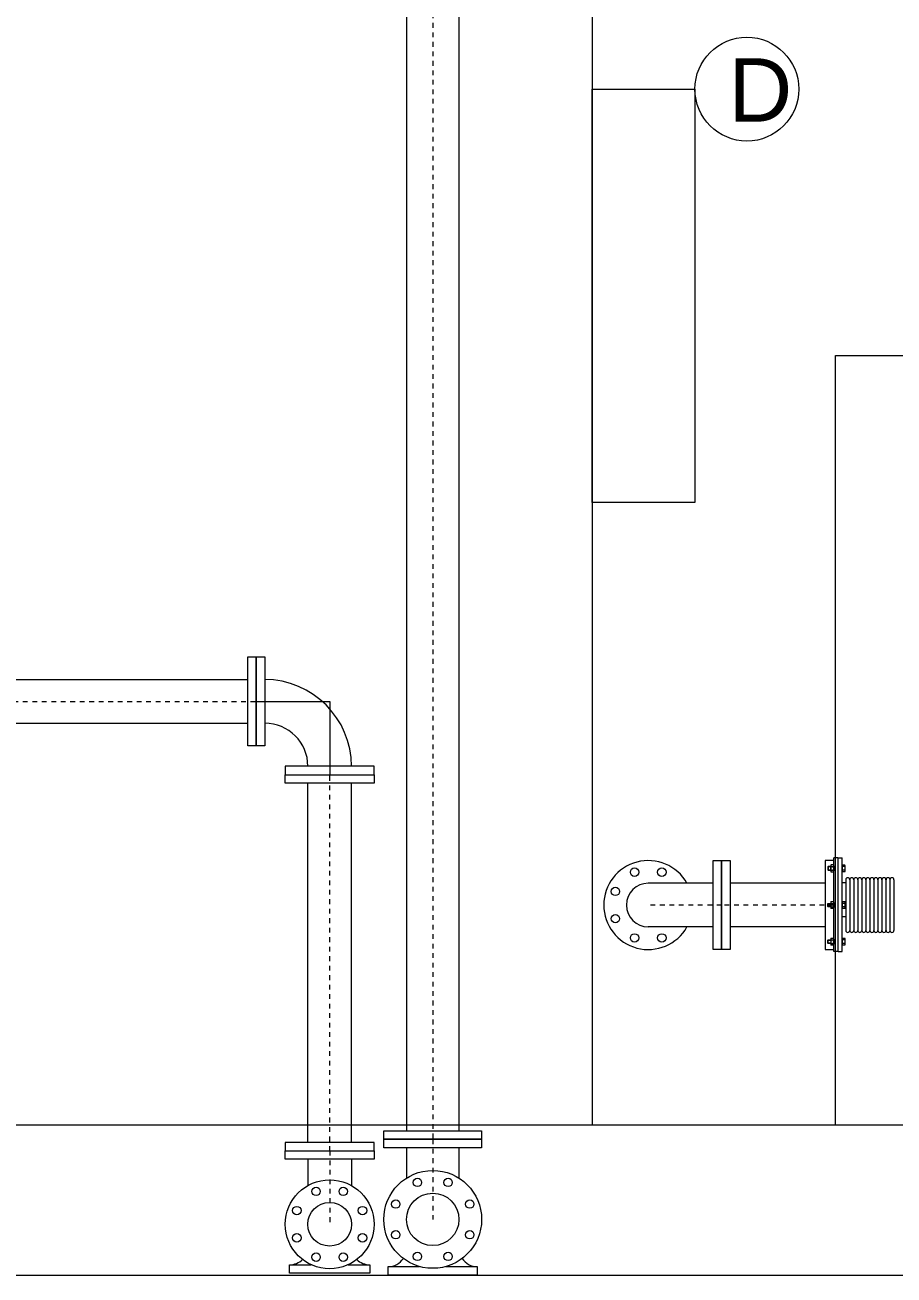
# Model space of a CAD drawing. Header units: millimetres. Extents: x 100 to 940, y 100 to 694.
# Drawn here: x 546.78 to 565.1, y 543.83 to 570.17 of the extents above; entities that cross this region are included whole.
import ezdxf

# ---------------------------------------------------------------- set-up
doc = ezdxf.new("R2010")
doc.units = ezdxf.units.MM
doc.linetypes.add('SGC_DASHDOT', pattern=[1, 0.5, -0.25, 0, -0.25])
for name, color, linetype, lineweight in [('Aço 1020', 6, 'Continuous', 9), ('COTAS', 5, 'Continuous', 5), ('M-EQUIPAMENTOS', 1, 'Continuous', 9), ('PAREDE', 7, 'Continuous', 9), ('SGC-Conexoes (Furos)', 9, 'Continuous', 5), ('SGC-Conexoes (Linhas Externas)', 6, 'Continuous', 9), ('SGC-EIXOS', 9, 'SGC_DASHDOT', 9), ('SGC-Tubos (Desenho Bifilar)', 6, 'Continuous', 9)]:
    doc.layers.add(name, color=color, linetype=linetype, lineweight=lineweight)
doc.styles.get("Standard").update_dxf_attribs({"font": 'arial.ttf'})

# ---------------------------------------------------------------- blocks, each defined once
blk = doc.blocks.new('BB-1-CA06-N10-D80-S0-L252')
at = {"layer": 'SGC-EIXOS'}
blk.add_line((126, 0), (-126, 0), dxfattribs=at)
at = {"layer": 'SGC-Tubos (Desenho Bifilar)'}
for p, q in [((107, 49), (-107, 49)), ((107, -49), (-107, -49))]:
    blk.add_line(p, q, dxfattribs=at)
for points in [[(-126, -100), (-126, 100), (-107, 100), (-107, -100)], [(126, -100), (126, 100), (107, 100), (107, -100)]]:
    blk.add_lwpolyline(points, close=True, dxfattribs=at)
blk = doc.blocks.new('BB-4-CC01-N10-D80-S0', base_point=(-221980.8, 241937.6))
at = {"layer": 'SGC-Conexoes (Furos)'}
for centre in [(-222011.4, 242011.5), (-221950.2, 242011.5), (-221906.9, 241968.2), (-221906.9, 241907), (-222011.4, 241863.7), (-221950.2, 241863.7)]:
    blk.add_ellipse(centre, major_axis=(-9.5, 0), ratio=1, dxfattribs=at)
at = {"layer": 'SGC-Conexoes (Linhas Externas)'}
for p, q in [((-222126.8, 241986.6), (-221980.8, 241986.6)), ((-222126.8, 241888.6), (-221980.8, 241888.6))]:
    blk.add_line(p, q, dxfattribs=at)
blk.add_lwpolyline([(-222145.8, 242037.6), (-222126.8, 242037.6), (-222126.8, 241837.6), (-222145.8, 241837.6)], close=True, dxfattribs=at)
for radius, start, end in [(100, 209.3406, 150.6594), (49, 270, 90)]:
    blk.add_arc((-221980.8, 241937.6), radius, start, end, dxfattribs=at)
at = {"layer": 'SGC-EIXOS'}
blk.add_line((-222145.8, 241937.6), (-221980.8, 241937.6), dxfattribs=at)
blk = doc.blocks.new('BB-1-CA06-N10-D80-S0-L1250')
at = {"layer": 'SGC-EIXOS'}
blk.add_line((625, 0), (-625, 0), dxfattribs=at)
at = {"layer": 'SGC-Tubos (Desenho Bifilar)'}
for p, q in [((606, 49), (-606, 49)), ((606, -49), (-606, -49))]:
    blk.add_line(p, q, dxfattribs=at)
for points in [[(-625, -100), (-625, 100), (-606, 100), (-606, -100)], [(625, -100), (625, 100), (606, 100), (606, -100)]]:
    blk.add_lwpolyline(points, close=True, dxfattribs=at)
blk = doc.blocks.new('BB-1-CC01-N10-D80-S0', base_point=(373179.552, 32989.4286))
at = {"layer": 'SGC-Conexoes (Linhas Externas)'}
for points in [[(373179.387, 32989.5286), (373179.406, 32989.5286), (373179.406, 32989.3286), (373179.387, 32989.3286)], [(373179.652, 32989.2636), (373179.652, 32989.2826), (373179.452, 32989.2826), (373179.452, 32989.2636)]]:
    blk.add_lwpolyline(points, close=True, dxfattribs=at)
for radius in [0.195, 0.097]:
    blk.add_arc((373179.406, 32989.2826), radius, 360, 90, dxfattribs=at)
at = {"layer": 'SGC-EIXOS'}
for p, q in [((373179.387, 32989.4286), (373179.552, 32989.4286)), ((373179.552, 32989.4286), (373179.552, 32989.2636))]:
    blk.add_line(p, q, dxfattribs=at)
blk = doc.blocks.new('BB-3-CB01-N10-D80-S0', base_point=(-121435.3, -61353.8))
at = {"layer": 'SGC-Conexoes (Furos)'}
for centre in [(-121465.9, -61279.8), (-121404.7, -61279.8), (-121509.2, -61323.1), (-121361.4, -61323.1), (-121509.2, -61384.4), (-121361.4, -61384.4), (-121465.9, -61427.7), (-121404.7, -61427.7)]:
    blk.add_circle(centre, 9.5, dxfattribs=at)
at = {"layer": 'SGC-Conexoes (Linhas Externas)'}
for p, q in [((-121484.3, -61207.8), (-121484.3, -61266.6)), ((-121386.3, -61207.8), (-121386.3, -61266.6))]:
    blk.add_line(p, q, dxfattribs=at)
blk.add_lwpolyline([(-121335.3, -61188.8), (-121335.3, -61207.8), (-121535.3, -61207.8), (-121535.3, -61188.8)], close=True, dxfattribs=at)
blk.add_lwpolyline([(-121393.8, -61444.8), (-121345.3, -61444.8), (-121345.3, -61463.8), (-121525.3, -61463.8), (-121525.3, -61444.8), (-121476.7, -61444.8)], dxfattribs=at)
for radius in [100, 49]:
    blk.add_circle((-121435.3, -61353.8), radius, dxfattribs=at)
for centre, start, end in [((-121525.3, -61403.8), 270, 314.7298), ((-121345.3, -61403.8), 225.2702, 270)]:
    blk.add_arc(centre, 41, start, end, dxfattribs=at)
at = {"layer": 'SGC-EIXOS'}
blk.add_line((-121435.3, -61188.8), (-121435.3, -61353.8), dxfattribs=at)
blk = doc.blocks.new('BB-1-CA06-N10-D80-S0-L845')
at = {"layer": 'SGC-EIXOS'}
blk.add_line((422.6435, 0), (-422.6435, 0), dxfattribs=at)
at = {"layer": 'SGC-Tubos (Desenho Bifilar)'}
for p, q in [((403.6435, 49), (-403.6435, 49)), ((403.6435, -49), (-403.6435, -49))]:
    blk.add_line(p, q, dxfattribs=at)
for points in [[(-422.6435, -100), (-422.6435, 100), (-403.6435, 100), (-403.6435, -100)], [(422.6435, -100), (422.6435, 100), (403.6435, 100), (403.6435, -100)]]:
    blk.add_lwpolyline(points, close=True, dxfattribs=at)
blk = doc.blocks.new('BB-3-CB01-N10-D100-S0', base_point=(128653.7, 233141.2))
at = {"layer": 'SGC-Conexoes (Furos)'}
for centre in [(128619.3, 233224.3), (128688.2, 233224.3), (128570.6, 233175.6), (128736.9, 233175.6), (128570.6, 233106.7), (128736.9, 233106.7), (128619.3, 233058), (128688.2, 233058)]:
    blk.add_circle(centre, 9.5, dxfattribs=at)
at = {"layer": 'SGC-Conexoes (Linhas Externas)'}
for p, q in [((128594.7, 233302.2), (128594.7, 233234)), ((128712.7, 233302.2), (128712.7, 233234))]:
    blk.add_line(p, q, dxfattribs=at)
blk.add_lwpolyline([(128763.7, 233321.2), (128763.7, 233302.2), (128543.7, 233302.2), (128543.7, 233321.2)], close=True, dxfattribs=at)
blk.add_lwpolyline([(128683.1, 233035.2), (128753.7, 233035.2), (128753.7, 233016.2), (128553.7, 233016.2), (128553.7, 233035.2), (128624.3, 233035.2)], dxfattribs=at)
for radius in [110, 59]:
    blk.add_circle((128653.7, 233141.2), radius, dxfattribs=at)
for centre, start, end in [((128553.7, 233076.2), 270, 325.9261), ((128753.7, 233076.2), 214.0739, 270)]:
    blk.add_arc(centre, 41, start, end, dxfattribs=at)
at = {"layer": 'SGC-EIXOS'}
blk.add_line((128653.7, 233321.2), (128653.7, 233141.2), dxfattribs=at)
blk = doc.blocks.new('BB-1-CA06-N10-D100-S0-L2872')
at = {"layer": 'SGC-EIXOS'}
blk.add_line((1435.805, 0), (-1435.805, 0), dxfattribs=at)
at = {"layer": 'SGC-Tubos (Desenho Bifilar)'}
for p, q in [((1416.805, 59), (-1416.805, 59)), ((1416.805, -59), (-1416.805, -59))]:
    blk.add_line(p, q, dxfattribs=at)
for points in [[(-1435.805, -110), (-1435.805, 110), (-1416.805, 110), (-1416.805, -110)], [(1435.805, -110), (1435.805, 110), (1416.805, 110), (1416.805, -110)]]:
    blk.add_lwpolyline(points, close=True, dxfattribs=at)

msp = doc.modelspace()

# ---------------------------------------------------------------- linework, layer by layer
at = {"color": 2, "lineweight": 20}
msp.add_lwpolyline([(558.736, 568.821), (560.904, 568.821), (560.904, 560.11), (558.736, 560.11)], close=True, dxfattribs=at)
msp.add_circle((561.999, 568.821), 1.095, dxfattribs=at)
at = {"layer": 'Aço 1020'}
msp.add_lwpolyline([(563.868, 546.99), (563.868, 563.209), (582.618, 563.209), (582.618, 546.99)], close=True, dxfattribs=at)
at = {"layer": 'M-EQUIPAMENTOS', "color": 1, "linetype": 'Continuous'}
for p, q in [((563.828, 550.647), (563.828, 552.627)), ((563.914, 552.627), (563.828, 552.627)), ((563.914, 552.627), (563.914, 550.647)), ((563.914, 550.647), (563.828, 550.647))]:
    msp.add_line(p, q, dxfattribs=at)
at = {"layer": 'M-EQUIPAMENTOS', "linetype": 'Continuous'}
for p, q in [((563.92, 550.647), (563.92, 552.627)), ((563.92, 550.647), (563.92, 552.627)), ((563.92, 550.647), (563.92, 552.627)), ((563.92, 550.647), (563.92, 552.627)), ((563.92, 552.627), (564.006, 552.627)), ((564.006, 550.647), (564.006, 552.627)), ((563.711, 552.438), (563.705, 552.432)), ((563.711, 552.438), (563.705, 552.432)), ((563.766, 552.432), (563.705, 552.432)), ((563.766, 552.432), (563.705, 552.432)), ((563.705, 552.432), (563.705, 552.372)), ((563.705, 552.432), (563.705, 552.372)), ((563.705, 552.372), (563.711, 552.366)), ((563.705, 552.372), (563.711, 552.366)), ((563.705, 552.372), (563.766, 552.372)), ((563.705, 552.372), (563.766, 552.372)), ((563.766, 552.438), (563.711, 552.438)), ((563.766, 552.438), (563.711, 552.438)), ((563.711, 552.438), (563.711, 552.366)), ((563.711, 552.438), (563.711, 552.366)), ((563.711, 552.366), (563.766, 552.366)), ((563.711, 552.366), (563.766, 552.366)), ((563.766, 552.348), (563.766, 552.455)), ((563.766, 552.348), (563.766, 552.455)), ((563.824, 552.473), (563.77, 552.473)), ((563.824, 552.473), (563.77, 552.473)), ((563.77, 552.438), (563.824, 552.438)), ((563.77, 552.438), (563.824, 552.438)), ((563.77, 552.366), (563.824, 552.366)), ((563.77, 552.366), (563.824, 552.366)), ((563.77, 552.33), (563.824, 552.33)), ((563.77, 552.33), (563.824, 552.33)), ((563.828, 552.348), (563.828, 552.455)), ((563.828, 552.455), (563.828, 552.348)), ((563.828, 552.455), (563.828, 552.348)), ((563.828, 552.348), (563.828, 552.455)), ((564.006, 552.348), (564.006, 552.455)), ((564.006, 552.455), (564.006, 552.348)), ((564.006, 552.455), (564.006, 552.348)), ((564.006, 552.348), (564.006, 552.455)), ((564.01, 552.473), (564.064, 552.473)), ((564.01, 552.473), (564.064, 552.473)), ((564.064, 552.438), (564.01, 552.438)), ((564.064, 552.438), (564.01, 552.438)), ((564.064, 552.366), (564.01, 552.366)), ((564.064, 552.366), (564.01, 552.366)), ((564.064, 552.33), (564.01, 552.33)), ((564.064, 552.33), (564.01, 552.33)), ((564.068, 552.348), (564.068, 552.455)), ((564.068, 552.348), (564.068, 552.455)), ((564.006, 552.107), (564.082, 552.107)), ((564.082, 552.163), (564.082, 551.096)), ((564.168, 552.163), (564.168, 551.096)), ((564.253, 552.163), (564.253, 551.096)), ((564.337, 552.163), (564.337, 551.096)), ((564.422, 552.163), (564.422, 551.096)), ((564.507, 552.163), (564.507, 551.096)), ((564.591, 552.163), (564.591, 551.096)), ((564.676, 552.163), (564.676, 551.096)), ((564.761, 552.163), (564.761, 551.096)), ((564.846, 552.163), (564.846, 551.096)), ((564.93, 552.163), (564.93, 551.096)), ((565.015, 552.163), (565.015, 551.096)), ((565.099, 552.163), (565.099, 551.096)), ((563.705, 551.659), (563.711, 551.665)), ((563.705, 551.659), (563.711, 551.665)), ((563.705, 551.659), (563.766, 551.659)), ((563.705, 551.659), (563.766, 551.659)), ((563.705, 551.599), (563.705, 551.659)), ((563.705, 551.599), (563.705, 551.659)), ((563.711, 551.594), (563.705, 551.599)), ((563.766, 551.599), (563.705, 551.599)), ((563.711, 551.594), (563.705, 551.599)), ((563.766, 551.599), (563.705, 551.599)), ((563.711, 551.665), (563.766, 551.665)), ((563.711, 551.665), (563.766, 551.665)), ((563.711, 551.594), (563.711, 551.665)), ((563.711, 551.594), (563.711, 551.665)), ((563.766, 551.594), (563.711, 551.594)), ((563.766, 551.594), (563.711, 551.594)), ((563.766, 551.683), (563.766, 551.576)), ((563.766, 551.683), (563.766, 551.576)), ((563.77, 551.701), (563.824, 551.701)), ((563.77, 551.701), (563.824, 551.701)), ((563.77, 551.665), (563.824, 551.665)), ((563.77, 551.665), (563.824, 551.665)), ((563.77, 551.594), (563.824, 551.594)), ((563.77, 551.594), (563.824, 551.594)), ((563.824, 551.558), (563.77, 551.558)), ((563.824, 551.558), (563.77, 551.558)), ((563.828, 551.683), (563.828, 551.576)), ((563.828, 551.576), (563.828, 551.683)), ((563.828, 551.576), (563.828, 551.683)), ((563.828, 551.683), (563.828, 551.576)), ((564.006, 551.576), (564.006, 551.683)), ((564.006, 551.683), (564.006, 551.576)), ((564.006, 551.683), (564.006, 551.576)), ((564.006, 551.576), (564.006, 551.683)), ((564.01, 551.701), (564.064, 551.701)), ((564.01, 551.701), (564.064, 551.701)), ((564.064, 551.665), (564.01, 551.665)), ((564.064, 551.665), (564.01, 551.665)), ((564.064, 551.594), (564.01, 551.594)), ((564.064, 551.594), (564.01, 551.594)), ((564.064, 551.558), (564.01, 551.558)), ((564.064, 551.558), (564.01, 551.558)), ((564.068, 551.576), (564.068, 551.683)), ((564.068, 551.576), (564.068, 551.683)), ((564.006, 551.39), (564.082, 551.39)), ((563.705, 550.887), (563.711, 550.893)), ((563.705, 550.887), (563.711, 550.893)), ((563.705, 550.887), (563.766, 550.887)), ((563.705, 550.887), (563.766, 550.887)), ((563.705, 550.827), (563.705, 550.887)), ((563.705, 550.827), (563.705, 550.887)), ((563.766, 550.827), (563.705, 550.827)), ((563.711, 550.821), (563.705, 550.827)), ((563.766, 550.827), (563.705, 550.827)), ((563.711, 550.821), (563.705, 550.827)), ((563.711, 550.893), (563.766, 550.893)), ((563.711, 550.893), (563.766, 550.893)), ((563.711, 550.821), (563.711, 550.893)), ((563.711, 550.821), (563.711, 550.893)), ((563.766, 550.821), (563.711, 550.821)), ((563.766, 550.821), (563.711, 550.821)), ((563.766, 550.91), (563.766, 550.803)), ((563.766, 550.91), (563.766, 550.803)), ((563.77, 550.928), (563.824, 550.928)), ((563.77, 550.928), (563.824, 550.928)), ((563.77, 550.893), (563.824, 550.893)), ((563.77, 550.893), (563.824, 550.893)), ((563.77, 550.821), (563.824, 550.821)), ((563.77, 550.821), (563.824, 550.821)), ((563.824, 550.785), (563.77, 550.785)), ((563.824, 550.785), (563.77, 550.785)), ((563.828, 550.91), (563.828, 550.803)), ((563.828, 550.803), (563.828, 550.91)), ((563.828, 550.803), (563.828, 550.91)), ((563.828, 550.91), (563.828, 550.803)), ((564.006, 550.803), (564.006, 550.91)), ((564.006, 550.91), (564.006, 550.803)), ((564.006, 550.91), (564.006, 550.803)), ((564.006, 550.803), (564.006, 550.91)), ((564.01, 550.928), (564.064, 550.928)), ((564.01, 550.928), (564.064, 550.928)), ((564.064, 550.893), (564.01, 550.893)), ((564.064, 550.893), (564.01, 550.893)), ((564.064, 550.821), (564.01, 550.821)), ((564.064, 550.821), (564.01, 550.821)), ((564.064, 550.785), (564.01, 550.785)), ((564.064, 550.785), (564.01, 550.785)), ((564.068, 550.803), (564.068, 550.91)), ((564.068, 550.803), (564.068, 550.91)), ((563.92, 550.647), (564.006, 550.647))]:
    msp.add_line(p, q, dxfattribs=at)
for centre, radius, start, end in [((563.805, 552.455), 0.039, 152.7204, 207.2796), ((563.805, 552.455), 0.039, 152.7204, 207.2796), ((563.915, 552.402), 0.149, 166.1642, 193.8358), ((563.915, 552.402), 0.149, 166.1642, 193.8358), ((563.805, 552.348), 0.039, 152.7204, 207.2796), ((563.805, 552.348), 0.039, 152.7204, 207.2796), ((563.789, 552.455), 0.039, 332.7204, 27.2796), ((563.789, 552.455), 0.039, 332.7204, 27.2796), ((563.679, 552.402), 0.149, 346.1642, 13.8358), ((563.679, 552.402), 0.149, 346.1642, 13.8358), ((563.789, 552.348), 0.039, 332.7204, 27.2796), ((563.789, 552.348), 0.039, 332.7204, 27.2796), ((564.045, 552.455), 0.039, 152.7204, 207.2796), ((564.045, 552.455), 0.039, 152.7204, 207.2796), ((564.155, 552.402), 0.149, 166.1642, 193.8358), ((564.155, 552.402), 0.149, 166.1642, 193.8358), ((564.045, 552.348), 0.039, 152.7204, 207.2796), ((564.045, 552.348), 0.039, 152.7204, 207.2796), ((564.029, 552.455), 0.039, 332.7204, 27.2796), ((564.029, 552.455), 0.039, 332.7204, 27.2796), ((563.919, 552.402), 0.149, 346.1642, 13.8358), ((563.919, 552.402), 0.149, 346.1642, 13.8358), ((564.029, 552.348), 0.039, 332.7204, 27.2796), ((564.029, 552.348), 0.039, 332.7204, 27.2796), ((564.125, 552.163), 0.0422, 0, 180), ((564.21, 552.163), 0.0422, 0, 180), ((564.295, 552.163), 0.0422, 0, 180), ((564.379, 552.163), 0.0422, 0, 180), ((564.464, 552.163), 0.0422, 0, 180), ((564.549, 552.163), 0.0422, 0, 180), ((564.634, 552.163), 0.0422, 0, 180), ((564.718, 552.163), 0.0422, 0, 180), ((564.803, 552.163), 0.0422, 0, 180), ((564.888, 552.163), 0.0422, 0, 180), ((564.973, 552.163), 0.0422, 0, 180), ((565.057, 552.163), 0.0422, 0, 180), ((563.805, 551.683), 0.039, 152.7204, 207.2796), ((563.805, 551.683), 0.039, 152.7204, 207.2796), ((563.915, 551.629), 0.149, 166.1642, 193.8358), ((563.915, 551.629), 0.149, 166.1642, 193.8358), ((563.805, 551.576), 0.039, 152.7204, 207.2796), ((563.805, 551.576), 0.039, 152.7204, 207.2796), ((563.789, 551.683), 0.039, 332.7204, 27.2796), ((563.789, 551.683), 0.039, 332.7204, 27.2796), ((563.679, 551.629), 0.149, 346.1642, 13.8358), ((563.679, 551.629), 0.149, 346.1642, 13.8358), ((563.789, 551.576), 0.039, 332.7204, 27.2796), ((563.789, 551.576), 0.039, 332.7204, 27.2796), ((564.045, 551.683), 0.039, 152.7204, 207.2796), ((564.045, 551.683), 0.039, 152.7204, 207.2796), ((564.155, 551.629), 0.149, 166.1642, 193.8358), ((564.155, 551.629), 0.149, 166.1642, 193.8358), ((564.045, 551.576), 0.039, 152.7204, 207.2796), ((564.045, 551.576), 0.039, 152.7204, 207.2796), ((564.029, 551.683), 0.039, 332.7204, 27.2796), ((564.029, 551.683), 0.039, 332.7204, 27.2796), ((563.919, 551.629), 0.149, 346.1642, 13.8358), ((563.919, 551.629), 0.149, 346.1642, 13.8358), ((564.029, 551.576), 0.039, 332.7204, 27.2796), ((564.029, 551.576), 0.039, 332.7204, 27.2796), ((564.125, 551.096), 0.0422, 180, 0), ((564.21, 551.096), 0.0422, 180, 0), ((564.295, 551.096), 0.0422, 180, 0), ((564.379, 551.096), 0.0422, 180, 0), ((564.464, 551.096), 0.0422, 180, 0), ((564.549, 551.096), 0.0422, 180, 0), ((564.634, 551.096), 0.0422, 180, 0), ((564.718, 551.096), 0.0422, 180, 0), ((564.803, 551.096), 0.0422, 180, 0), ((564.888, 551.096), 0.0422, 180, 0), ((564.973, 551.096), 0.0422, 180, 0), ((565.057, 551.096), 0.0422, 180, 0), ((563.805, 550.91), 0.039, 152.7204, 207.2796), ((563.805, 550.91), 0.039, 152.7204, 207.2796), ((563.915, 550.857), 0.149, 166.1642, 193.8358), ((563.915, 550.857), 0.149, 166.1642, 193.8358), ((563.805, 550.803), 0.039, 152.7204, 207.2796), ((563.805, 550.803), 0.039, 152.7204, 207.2796), ((563.789, 550.91), 0.039, 332.7204, 27.2796), ((563.789, 550.91), 0.039, 332.7204, 27.2796), ((563.679, 550.857), 0.149, 346.1642, 13.8358), ((563.679, 550.857), 0.149, 346.1642, 13.8358), ((563.789, 550.803), 0.039, 332.7204, 27.2796), ((563.789, 550.803), 0.039, 332.7204, 27.2796), ((564.045, 550.91), 0.039, 152.7204, 207.2796), ((564.045, 550.91), 0.039, 152.7204, 207.2796), ((564.155, 550.857), 0.149, 166.1642, 193.8358), ((564.155, 550.857), 0.149, 166.1642, 193.8358), ((564.045, 550.803), 0.039, 152.7204, 207.2796), ((564.045, 550.803), 0.039, 152.7204, 207.2796), ((564.029, 550.91), 0.039, 332.7204, 27.2796), ((564.029, 550.91), 0.039, 332.7204, 27.2796), ((563.919, 550.857), 0.149, 346.1642, 13.8358), ((563.919, 550.857), 0.149, 346.1642, 13.8358), ((564.029, 550.803), 0.039, 332.7204, 27.2796), ((564.029, 550.803), 0.039, 332.7204, 27.2796)]:
    msp.add_arc(centre, radius, start, end, dxfattribs=at)
at = {"layer": 'PAREDE'}
for p, q in [((558.736, 575.115), (558.736, 546.99)), ((609.361, 546.99), (533.019, 546.99)), ((512.799, 543.834), (594.361, 543.834))]:
    msp.add_line(p, q, dxfattribs=at)

# ---------------------------------------------------------------- block references
at = {"layer": 'SGC-Conexoes (Linhas Externas)'}
for name, p, xscale, yscale, zscale in [('BB-1-CC01-N10-D80-S0', (553.205, 555.921), 9.375, 9.375, 9.375), ('BB-3-CB01-N10-D100-S0', (555.377, 545.006), 0.009375000000000001, 0.009375000000000001, 0.009375000000000001), ('BB-3-CB01-N10-D80-S0', (553.205, 544.903), 0.009375000000000001, 0.009375000000000001, 0.009375000000000001)]:
    msp.add_blockref(name, p, dxfattribs=dict(at, xscale=xscale, yscale=yscale, zscale=zscale))
at = {"layer": 'SGC-Conexoes (Linhas Externas)', "xscale": 0.009375000000000001, "yscale": 0.009375000000000001, "zscale": 0.009375000000000001, "rotation": 180}
msp.add_blockref('BB-4-CC01-N10-D80-S0', (559.919, 551.629), dxfattribs=at)
at = {"layer": 'SGC-Tubos (Desenho Bifilar)', "xscale": 0.009375000000000001, "yscale": 0.009375000000000001, "zscale": 0.009375000000000001}
for name, p, rotation in [('BB-1-CA06-N10-D100-S0-L2872', (555.377, 560.154), 89.99999999999999), ('BB-1-CA06-N10-D80-S0-L1250', (545.798, 555.921), 180), ('BB-1-CA06-N10-D80-S0-L845', (553.205, 550.412), 270)]:
    msp.add_blockref(name, p, dxfattribs=dict(at, rotation=rotation))
msp.add_blockref('BB-1-CA06-N10-D80-S0-L252', (562.647, 551.629), dxfattribs=at)

# ---------------------------------------------------------------- texts
at = {"layer": 'COTAS', "color": 2, "lineweight": 20, "insert": (561.607, 569.472), "char_height": 1.336, "attachment_point": 1}
msp.add_mtext_dynamic_manual_height_columns('D', width=1385.51337, gutter_width=0.75, heights=[0], dxfattribs=at)

doc.saveas('drawing.dxf')
